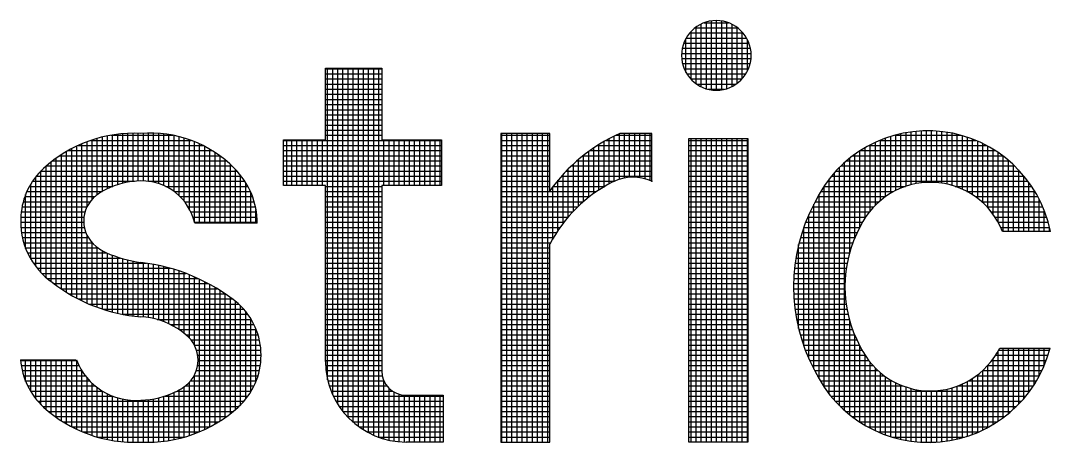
# Model space of a CAD drawing. Header units: inches. Extents: x 1131 to 1972, y 12 to 606.
# Drawn here: x 1842.586 to 1846.08, y 112.376 to 113.808 of the extents above; entities that cross this region are included whole.
import ezdxf

# ---------------------------------------------------------------- set-up
doc = ezdxf.new("R2010")
doc.units = ezdxf.units.IN
doc.header["$MEASUREMENT"] = 0
doc.layers.add('BG ÇÑ±¹Áö¿ª³\xad¹æ±â¼úÁÖ½ÄÈ¸»ç CI', color=7, linetype='Continuous')

msp = doc.modelspace()

# ---------------------------------------------------------------- linework, layer by layer
at = {"layer": 'BG ÇÑ±¹Áö¿ª³\xad¹æ±â¼úÁÖ½ÄÈ¸»ç CI', "color": 7, "linetype": 'Continuous', "lineweight": 25}
for p, q in [((1844.8744, 113.7837), (1845.0188, 113.7837)), ((1844.8782, 113.5937), (1844.8782, 113.7866)), ((1844.8956, 113.5835), (1844.8956, 113.7968)), ((1844.9058, 113.8011), (1844.9874, 113.8011)), ((1844.913, 113.5768), (1844.913, 113.8034)), ((1844.9303, 113.5731), (1844.9303, 113.8072)), ((1844.9477, 113.572), (1844.9477, 113.8083)), ((1844.9651, 113.5734), (1844.9651, 113.8069)), ((1844.9824, 113.5775), (1844.9824, 113.8028)), ((1844.9998, 113.5846), (1844.9998, 113.7957)), ((1845.0172, 113.5953), (1845.0172, 113.7849)), ((1844.8435, 113.6323), (1844.8435, 113.748)), ((1844.8441, 113.749), (1845.0491, 113.749)), ((1844.8563, 113.7663), (1845.0369, 113.7663)), ((1844.8609, 113.6088), (1844.8609, 113.7715)), ((1845.0345, 113.6112), (1845.0345, 113.7691)), ((1845.0519, 113.6365), (1845.0519, 113.7438)), ((1844.8309, 113.7143), (1845.0623, 113.7143)), ((1844.8359, 113.7316), (1845.0573, 113.7316)), ((1844.8286, 113.6969), (1845.0646, 113.6969)), ((1844.8289, 113.6795), (1845.0643, 113.6795)), ((1843.6209, 113.4034), (1843.6209, 113.647)), ((1843.6209, 113.647), (1843.8114, 113.647)), ((1843.6209, 113.6448), (1843.8114, 113.6448)), ((1843.628, 112.5893), (1843.628, 113.647)), ((1843.6454, 112.5381), (1843.6454, 113.647)), ((1843.6627, 112.5058), (1843.6627, 113.647)), ((1843.6801, 112.4813), (1843.6801, 113.647)), ((1843.6975, 112.4614), (1843.6975, 113.647)), ((1843.7148, 112.4449), (1843.7148, 113.647)), ((1843.7322, 112.431), (1843.7322, 113.647)), ((1843.7496, 112.4192), (1843.7496, 113.647)), ((1843.7669, 112.4092), (1843.7669, 113.647)), ((1843.7843, 112.4009), (1843.7843, 113.647)), ((1843.8016, 112.3939), (1843.8016, 113.647)), ((1843.8114, 113.647), (1843.8114, 113.4034)), ((1844.8318, 113.6622), (1845.0614, 113.6622)), ((1844.8374, 113.6448), (1845.0557, 113.6448)), ((1843.6209, 113.6274), (1843.8114, 113.6274)), ((1843.6209, 113.6101), (1843.8114, 113.6101)), ((1844.8464, 113.6274), (1845.0468, 113.6274)), ((1844.8597, 113.6101), (1845.0335, 113.6101)), ((1843.6209, 113.5927), (1843.8114, 113.5927)), ((1843.6209, 113.5753), (1843.8114, 113.5753)), ((1844.8797, 113.5927), (1845.0135, 113.5927)), ((1844.9185, 113.5753), (1844.9747, 113.5753)), ((1843.6209, 113.558), (1843.8114, 113.558)), ((1843.6209, 113.5406), (1843.8114, 113.5406)), ((1843.6209, 113.5232), (1843.8114, 113.5232)), ((1843.6209, 113.5059), (1843.8114, 113.5059)), ((1843.6209, 113.4885), (1843.8114, 113.4885)), ((1843.6209, 113.4712), (1843.8114, 113.4712)), ((1843.6209, 113.4538), (1843.8114, 113.4538)), ((1843.6209, 113.4364), (1843.8114, 113.4364)), ((1845.6076, 113.2512), (1845.6076, 113.4304)), ((1845.6249, 113.255), (1845.6249, 113.4324)), ((1845.6423, 113.2576), (1845.6423, 113.4336)), ((1845.6597, 113.259), (1845.6597, 113.4341)), ((1845.677, 113.2593), (1845.677, 113.434)), ((1845.6944, 113.2584), (1845.6944, 113.4331)), ((1845.7117, 113.2564), (1845.7117, 113.4315)), ((1845.7291, 113.2531), (1845.7291, 113.4291)), ((1842.8119, 113.1764), (1842.8119, 113.397)), ((1842.825, 113.4017), (1843.1649, 113.4017)), ((1842.8292, 113.2018), (1842.8292, 113.4031)), ((1842.8466, 113.2172), (1842.8466, 113.4085)), ((1842.864, 113.2287), (1842.864, 113.413)), ((1842.8813, 113.2378), (1842.8813, 113.4169)), ((1842.8928, 113.4191), (1843.1033, 113.4191)), ((1842.8987, 113.2452), (1842.8987, 113.4201)), ((1842.9161, 113.2513), (1842.9161, 113.4225)), ((1842.9334, 113.2561), (1842.9334, 113.4243)), ((1842.9508, 113.2598), (1842.9508, 113.4254)), ((1842.9682, 113.2623), (1842.9682, 113.4259)), ((1842.9855, 113.2638), (1842.9855, 113.4257)), ((1843.0029, 113.264), (1843.0029, 113.4259)), ((1843.0202, 113.2627), (1843.0202, 113.4265)), ((1843.0376, 113.2598), (1843.0376, 113.4264)), ((1843.055, 113.2551), (1843.055, 113.4255)), ((1843.0723, 113.2484), (1843.0723, 113.4239)), ((1843.0897, 113.2396), (1843.0897, 113.4215)), ((1843.1071, 113.2283), (1843.1071, 113.4183)), ((1843.1244, 113.2138), (1843.1244, 113.4143)), ((1843.1418, 113.1949), (1843.1418, 113.4095)), ((1843.1592, 113.1688), (1843.1592, 113.4038)), ((1843.1765, 113.1244), (1843.1765, 113.3972)), ((1843.4781, 113.2487), (1843.4781, 113.4034)), ((1843.4781, 113.4034), (1843.6209, 113.4034)), ((1843.4781, 113.4017), (1844.0148, 113.4017)), ((1843.4891, 113.2487), (1843.4891, 113.4034)), ((1843.5065, 113.2487), (1843.5065, 113.4034)), ((1843.5238, 113.2487), (1843.5238, 113.4034)), ((1843.5412, 113.2487), (1843.5412, 113.4034)), ((1843.5585, 113.2487), (1843.5585, 113.4034)), ((1843.5759, 113.2487), (1843.5759, 113.4034)), ((1843.5933, 113.2487), (1843.5933, 113.4034)), ((1843.6106, 113.2487), (1843.6106, 113.4034)), ((1843.6209, 113.4191), (1843.8114, 113.4191)), ((1843.8114, 113.4034), (1844.0148, 113.4034)), ((1843.819, 113.2487), (1843.819, 113.4034)), ((1843.8364, 113.2487), (1843.8364, 113.4034)), ((1843.8537, 113.2487), (1843.8537, 113.4034)), ((1843.8711, 113.2487), (1843.8711, 113.4034)), ((1843.8885, 113.2487), (1843.8885, 113.4034)), ((1843.9058, 113.2487), (1843.9058, 113.4034)), ((1843.9232, 113.2487), (1843.9232, 113.4034)), ((1843.9406, 113.2487), (1843.9406, 113.4034)), ((1843.9579, 113.2487), (1843.9579, 113.4034)), ((1843.9753, 113.2487), (1843.9753, 113.4034)), ((1843.9927, 113.2487), (1843.9927, 113.4034)), ((1844.01, 113.2487), (1844.01, 113.4034)), ((1844.0148, 113.4034), (1844.0148, 113.2487)), ((1844.2152, 113.4252), (1844.2152, 112.3777)), ((1844.3817, 113.4252), (1844.2152, 113.4252)), ((1844.2152, 113.4191), (1844.3817, 113.4191)), ((1844.2152, 113.4017), (1844.3817, 113.4017)), ((1844.2184, 112.3777), (1844.2184, 113.4252)), ((1844.2358, 112.3777), (1844.2358, 113.4252)), ((1844.2531, 112.3777), (1844.2531, 113.4252)), ((1844.2705, 112.3777), (1844.2705, 113.4252)), ((1844.2879, 112.3777), (1844.2879, 113.4252)), ((1844.3052, 112.3777), (1844.3052, 113.4252)), ((1844.3226, 112.3777), (1844.3226, 113.4252)), ((1844.3399, 112.3777), (1844.3399, 113.4252)), ((1844.3573, 112.3777), (1844.3573, 113.4252)), ((1844.3747, 112.3777), (1844.3747, 113.4252)), ((1844.3817, 113.23), (1844.3817, 113.4252)), ((1844.5657, 113.2441), (1844.5657, 113.3978)), ((1844.5725, 113.4017), (1844.7281, 113.4017)), ((1844.5831, 113.2538), (1844.5831, 113.4074)), ((1844.6004, 113.2625), (1844.6004, 113.4163)), ((1844.6062, 113.4191), (1844.7281, 113.4191)), ((1844.6178, 113.2692), (1844.6178, 113.4244)), ((1844.7281, 113.4252), (1844.6196, 113.4252)), ((1844.6351, 113.2736), (1844.6351, 113.4252)), ((1844.6525, 113.276), (1844.6525, 113.4252)), ((1844.6699, 113.2763), (1844.6699, 113.4252)), ((1844.6872, 113.2747), (1844.6872, 113.4252)), ((1844.7046, 113.2711), (1844.7046, 113.4252)), ((1844.722, 113.2654), (1844.722, 113.4252)), ((1844.7281, 113.2627), (1844.7281, 113.4252)), ((1844.8537, 113.4086), (1845.0534, 113.4086)), ((1844.8537, 112.3777), (1844.8537, 113.4086)), ((1844.8537, 113.4017), (1845.0534, 113.4017)), ((1844.8609, 112.3777), (1844.8609, 113.4086)), ((1844.8782, 112.3777), (1844.8782, 113.4086)), ((1844.8956, 112.3777), (1844.8956, 113.4086)), ((1844.913, 112.3777), (1844.913, 113.4086)), ((1844.9303, 112.3777), (1844.9303, 113.4086)), ((1844.9477, 112.3777), (1844.9477, 113.4086)), ((1844.9651, 112.3777), (1844.9651, 113.4086)), ((1844.9824, 112.3777), (1844.9824, 113.4086)), ((1844.9998, 112.3777), (1844.9998, 113.4086)), ((1845.0172, 112.3777), (1845.0172, 113.4086)), ((1845.0345, 112.3777), (1845.0345, 113.4086)), ((1845.0519, 112.3777), (1845.0519, 113.4086)), ((1845.0534, 113.4086), (1845.0534, 112.3777)), ((1845.486, 113.1818), (1845.486, 113.395)), ((1845.5013, 113.4017), (1845.8267, 113.4017)), ((1845.5034, 113.1977), (1845.5034, 113.4025)), ((1845.5207, 113.2111), (1845.5207, 113.4092)), ((1845.5381, 113.2224), (1845.5381, 113.415)), ((1845.5519, 113.4191), (1845.7762, 113.4191)), ((1845.5555, 113.2318), (1845.5555, 113.42)), ((1845.5728, 113.2397), (1845.5728, 113.4242)), ((1845.5902, 113.2461), (1845.5902, 113.4277)), ((1845.7465, 113.2487), (1845.7465, 113.4261)), ((1845.7638, 113.2429), (1845.7638, 113.4223)), ((1845.7812, 113.2358), (1845.7812, 113.4177)), ((1845.7986, 113.2271), (1845.7986, 113.4122)), ((1845.8159, 113.2167), (1845.8159, 113.406)), ((1845.8333, 113.2044), (1845.8333, 113.3989)), ((1842.7424, 112.886), (1842.7424, 113.364)), ((1842.7475, 113.367), (1843.2361, 113.367)), ((1842.7598, 112.8756), (1842.7598, 113.3737)), ((1842.7771, 112.866), (1842.7771, 113.3823)), ((1842.7814, 113.3843), (1843.2049, 113.3843)), ((1842.7945, 112.8572), (1842.7945, 113.3901)), ((1843.1939, 113.1202), (1843.1939, 113.3897)), ((1843.2113, 113.1202), (1843.2113, 113.3811)), ((1843.2286, 113.1202), (1843.2286, 113.3715)), ((1843.246, 113.1202), (1843.246, 113.3606)), ((1843.4781, 113.3843), (1844.0148, 113.3843)), ((1843.4781, 113.367), (1844.0148, 113.367)), ((1844.2152, 113.3843), (1844.3817, 113.3843)), ((1844.2152, 113.367), (1844.3817, 113.367)), ((1844.5136, 113.2087), (1844.5136, 113.364)), ((1844.5177, 113.367), (1844.7281, 113.367)), ((1844.531, 113.2217), (1844.531, 113.3762)), ((1844.5434, 113.3843), (1844.7281, 113.3843)), ((1844.5483, 113.2334), (1844.5483, 113.3874)), ((1844.8537, 113.3843), (1845.0534, 113.3843)), ((1844.8537, 113.367), (1845.0534, 113.367)), ((1845.4339, 113.1073), (1845.4339, 113.3662)), ((1845.435, 113.367), (1845.893, 113.367)), ((1845.4513, 113.1386), (1845.4513, 113.3769)), ((1845.4647, 113.3843), (1845.8634, 113.3843)), ((1845.4686, 113.1625), (1845.4686, 113.3864)), ((1845.8507, 113.1897), (1845.8507, 113.3909)), ((1845.868, 113.1722), (1845.868, 113.3818)), ((1845.8854, 113.1507), (1845.8854, 113.3718)), ((1845.9028, 113.1233), (1845.9028, 113.3605)), ((1842.6903, 112.9223), (1842.6903, 113.3286)), ((1842.695, 113.3322), (1843.2839, 113.3322)), ((1842.7077, 112.9095), (1842.7077, 113.3416)), ((1842.7193, 113.3496), (1843.2619, 113.3496)), ((1842.7251, 112.8973), (1842.7251, 113.3534)), ((1843.2634, 113.1202), (1843.2634, 113.3485)), ((1843.2807, 113.1202), (1843.2807, 113.3349)), ((1843.4781, 113.3496), (1844.0148, 113.3496)), ((1843.4781, 113.3322), (1844.0148, 113.3322)), ((1844.2152, 113.3496), (1844.3817, 113.3496)), ((1844.2152, 113.3322), (1844.3817, 113.3322)), ((1844.4738, 113.3322), (1844.7281, 113.3322)), ((1844.4789, 113.1789), (1844.4789, 113.3366)), ((1844.4946, 113.3496), (1844.7281, 113.3496)), ((1844.4962, 113.1945), (1844.4962, 113.3509)), ((1844.8537, 113.3496), (1845.0534, 113.3496)), ((1844.8537, 113.3322), (1845.0534, 113.3322)), ((1845.3818, 112.4847), (1845.3818, 113.3265)), ((1845.3884, 113.3322), (1845.9397, 113.3322)), ((1845.3992, 113.0223), (1845.3992, 113.3412)), ((1845.41, 113.3496), (1845.918, 113.3496)), ((1845.4165, 113.0713), (1845.4165, 113.3544)), ((1845.9201, 113.0921), (1845.9201, 113.348)), ((1845.9375, 113.0921), (1845.9375, 113.3341)), ((1842.655, 113.2975), (1843.3204, 113.2975)), ((1842.6556, 112.9527), (1842.6556, 113.2981)), ((1842.673, 112.9361), (1842.673, 113.3142)), ((1842.6737, 113.3149), (1843.3032, 113.3149)), ((1843.2981, 113.1202), (1843.2981, 113.3197)), ((1843.3154, 113.1202), (1843.3154, 113.3027)), ((1843.4781, 113.3149), (1844.0148, 113.3149)), ((1843.4781, 113.2975), (1844.0148, 113.2975)), ((1844.2152, 113.3149), (1844.3817, 113.3149)), ((1844.2152, 113.2975), (1844.3817, 113.2975)), ((1844.4374, 113.2975), (1844.7281, 113.2975)), ((1844.4441, 113.1423), (1844.4441, 113.3044)), ((1844.4548, 113.3149), (1844.7281, 113.3149)), ((1844.4615, 113.1616), (1844.4615, 113.3212)), ((1844.8537, 113.3149), (1845.0534, 113.3149)), ((1844.8537, 113.2975), (1845.0534, 113.2975)), ((1845.3471, 112.5195), (1845.3471, 113.2917)), ((1845.3524, 113.2975), (1845.9757, 113.2975)), ((1845.3645, 112.5011), (1845.3645, 113.3101)), ((1845.3693, 113.3149), (1845.9588, 113.3149)), ((1845.9548, 113.0921), (1845.9548, 113.3186)), ((1845.9722, 113.0921), (1845.9722, 113.3013)), ((1842.6269, 113.2628), (1842.9725, 113.2628)), ((1842.6382, 112.9731), (1842.6382, 113.2784)), ((1842.6396, 113.2801), (1843.3351, 113.2801)), ((1843.02, 113.2628), (1843.3475, 113.2628)), ((1843.3328, 113.1202), (1843.3328, 113.2831)), ((1843.3502, 113.1202), (1843.3502, 113.2586)), ((1843.4781, 113.2801), (1844.0148, 113.2801)), ((1843.4781, 113.2628), (1844.0148, 113.2628)), ((1844.2152, 113.2801), (1844.3817, 113.2801)), ((1844.2152, 113.2628), (1844.3817, 113.2628)), ((1844.4066, 113.2628), (1844.601, 113.2628)), ((1844.4094, 113.0964), (1844.4094, 113.2662)), ((1844.4214, 113.2801), (1844.7281, 113.2801)), ((1844.4268, 113.1208), (1844.4268, 113.2861)), ((1844.8537, 113.2801), (1845.0534, 113.2801)), ((1844.8537, 113.2628), (1845.0534, 113.2628)), ((1845.3236, 113.2628), (1846.0044, 113.2628)), ((1845.3297, 112.5403), (1845.3297, 113.2708)), ((1845.3372, 113.2801), (1845.9908, 113.2801)), ((1845.9896, 113.0921), (1845.9896, 113.2817)), ((1846.0069, 113.0921), (1846.0069, 113.2594)), ((1842.6078, 113.228), (1842.8628, 113.228)), ((1842.6164, 113.2454), (1842.8993, 113.2454)), ((1842.6209, 112.999), (1842.6209, 113.2532)), ((1843.0788, 113.2454), (1843.3578, 113.2454)), ((1843.1074, 113.228), (1843.3664, 113.228)), ((1843.3675, 113.1202), (1843.3675, 113.2255)), ((1843.6209, 113.2487), (1843.4781, 113.2487)), ((1843.6209, 112.6512), (1843.6209, 113.2487)), ((1843.6209, 113.2454), (1843.8114, 113.2454)), ((1843.6209, 113.228), (1843.8114, 113.228)), ((1844.0148, 113.2487), (1843.8114, 113.2487)), ((1843.8114, 113.2487), (1843.8114, 112.6196)), ((1844.2152, 113.2454), (1844.3817, 113.2454)), ((1844.2152, 113.228), (1844.5402, 113.228)), ((1844.392, 113.0682), (1844.392, 113.2441)), ((1844.393, 113.2454), (1844.5679, 113.2454)), ((1844.8537, 113.2454), (1845.0534, 113.2454)), ((1844.8537, 113.228), (1845.0534, 113.228)), ((1845.3005, 113.228), (1845.5481, 113.228)), ((1845.3114, 113.2454), (1845.5881, 113.2454)), ((1845.3124, 112.5642), (1845.3124, 113.2468)), ((1845.7568, 113.2454), (1846.0166, 113.2454)), ((1845.7968, 113.228), (1846.0276, 113.228)), ((1846.0243, 113.0921), (1846.0243, 113.2335)), ((1842.5954, 113.1933), (1842.8222, 113.1933)), ((1842.6008, 113.2107), (1842.8383, 113.2107)), ((1842.6035, 113.0351), (1842.6035, 113.2179)), ((1843.1276, 113.2107), (1843.3734, 113.2107)), ((1843.143, 113.1933), (1843.379, 113.1933)), ((1843.6209, 113.2107), (1843.8114, 113.2107)), ((1843.6209, 113.1933), (1843.8114, 113.1933)), ((1844.2152, 113.2107), (1844.5161, 113.2107)), ((1844.2152, 113.1933), (1844.4948, 113.1933)), ((1844.8537, 113.2107), (1845.0534, 113.2107)), ((1844.8537, 113.1933), (1845.0534, 113.1933)), ((1845.2776, 112.6255), (1845.2776, 113.1849)), ((1845.2818, 113.1933), (1845.4982, 113.1933)), ((1845.2906, 113.2107), (1845.5201, 113.2107)), ((1845.295, 112.5921), (1845.295, 113.2186)), ((1845.8248, 113.2107), (1846.0375, 113.2107)), ((1845.8467, 113.1933), (1846.0463, 113.1933)), ((1846.0417, 113.0921), (1846.0417, 113.2026)), ((1842.5887, 113.1586), (1842.8049, 113.1586)), ((1842.5913, 113.176), (1842.8116, 113.176)), ((1843.155, 113.176), (1843.3833, 113.176)), ((1843.1644, 113.1586), (1843.3863, 113.1586)), ((1843.3849, 113.1202), (1843.3849, 113.1676)), ((1843.6209, 113.176), (1843.8114, 113.176)), ((1843.6209, 113.1586), (1843.8114, 113.1586)), ((1844.2152, 113.176), (1844.4758, 113.176)), ((1844.2152, 113.1586), (1844.4587, 113.1586)), ((1844.8537, 113.176), (1845.0534, 113.176)), ((1844.8537, 113.1586), (1845.0534, 113.1586)), ((1845.2603, 112.6612), (1845.2603, 113.1492)), ((1845.2645, 113.1586), (1845.4655, 113.1586)), ((1845.273, 113.176), (1845.4804, 113.176)), ((1845.8645, 113.176), (1846.0541, 113.176)), ((1845.8794, 113.1586), (1846.061, 113.1586)), ((1846.059, 113.0921), (1846.059, 113.1638)), ((1842.5867, 113.1239), (1842.8006, 113.1239)), ((1842.5872, 113.1412), (1842.8014, 113.1412)), ((1843.1715, 113.1412), (1843.3881, 113.1412)), ((1843.1767, 113.1239), (1843.3887, 113.1239)), ((1843.3887, 113.1202), (1843.1775, 113.1202)), ((1843.6209, 113.1412), (1843.8114, 113.1412)), ((1843.6209, 113.1239), (1843.8114, 113.1239)), ((1844.2152, 113.1412), (1844.4432, 113.1412)), ((1844.2152, 113.1239), (1844.4291, 113.1239)), ((1844.8537, 113.1412), (1845.0534, 113.1412)), ((1844.8537, 113.1239), (1845.0534, 113.1239)), ((1845.2496, 113.1239), (1845.4425, 113.1239)), ((1845.2568, 113.1412), (1845.453, 113.1412)), ((1845.8919, 113.1412), (1846.0671, 113.1412)), ((1845.9025, 113.1239), (1846.0723, 113.1239)), ((1842.5874, 113.1065), (1842.8027, 113.1065)), ((1842.5893, 113.0891), (1842.8077, 113.0891)), ((1842.8119, 112.8491), (1842.8119, 113.0795)), ((1843.6209, 113.1065), (1843.8114, 113.1065)), ((1843.6209, 113.0891), (1843.8114, 113.0891)), ((1844.2152, 113.1065), (1844.4163, 113.1065)), ((1844.2152, 113.0891), (1844.4047, 113.0891)), ((1844.8537, 113.1065), (1845.0534, 113.1065)), ((1844.8537, 113.0891), (1845.0534, 113.0891)), ((1845.2372, 113.0891), (1845.4246, 113.0891)), ((1845.2429, 112.7046), (1845.2429, 113.1059)), ((1845.2431, 113.1065), (1845.4335, 113.1065)), ((1845.9113, 113.1065), (1846.0767, 113.1065)), ((1846.0798, 113.0921), (1845.9174, 113.0921)), ((1846.0764, 113.0921), (1846.0764, 113.1079)), ((1842.5925, 113.0718), (1842.8161, 113.0718)), ((1842.5969, 113.0544), (1842.829, 113.0544)), ((1842.8292, 112.8417), (1842.8292, 113.0542)), ((1843.6209, 113.0718), (1843.8114, 113.0718)), ((1843.6209, 113.0544), (1843.8114, 113.0544)), ((1844.2152, 113.0718), (1844.3941, 113.0718)), ((1844.2152, 113.0544), (1844.3845, 113.0544)), ((1844.3817, 112.3777), (1844.3817, 113.0491)), ((1844.8537, 113.0718), (1845.0534, 113.0718)), ((1844.8537, 113.0544), (1845.0534, 113.0544)), ((1845.2255, 112.7626), (1845.2255, 113.0479)), ((1845.2272, 113.0544), (1845.4098, 113.0544)), ((1845.2319, 113.0718), (1845.4167, 113.0718)), ((1842.6027, 113.037), (1842.8489, 113.037)), ((1842.61, 113.0197), (1842.8785, 113.0197)), ((1842.8466, 112.835), (1842.8466, 113.0387)), ((1842.864, 112.829), (1842.864, 113.0273)), ((1842.8813, 112.8235), (1842.8813, 113.0184)), ((1842.8987, 112.8187), (1842.8987, 113.0114)), ((1843.6209, 113.037), (1843.8114, 113.037)), ((1843.6209, 113.0197), (1843.8114, 113.0197)), ((1844.2152, 113.037), (1844.3817, 113.037)), ((1844.2152, 113.0197), (1844.3817, 113.0197)), ((1844.8537, 113.037), (1845.0534, 113.037)), ((1844.8537, 113.0197), (1845.0534, 113.0197)), ((1845.2193, 113.0197), (1845.3984, 113.0197)), ((1845.223, 113.037), (1845.4037, 113.037)), ((1842.6189, 113.0023), (1842.9251, 113.0023)), ((1842.6297, 112.9849), (1843.0133, 112.9849)), ((1842.9161, 112.8145), (1842.9161, 113.0052)), ((1842.9334, 112.8109), (1842.9334, 112.9999)), ((1842.9508, 112.8078), (1842.9508, 112.9953)), ((1842.9682, 112.8053), (1842.9682, 112.9916)), ((1842.9855, 112.8033), (1842.9855, 112.9887)), ((1843.0029, 112.8021), (1843.0029, 112.9864)), ((1843.0202, 112.8002), (1843.0202, 112.9839)), ((1843.0376, 112.797), (1843.0376, 112.9809)), ((1843.055, 112.7925), (1843.055, 112.9774)), ((1843.6209, 113.0023), (1843.8114, 113.0023)), ((1843.6209, 112.9849), (1843.8114, 112.9849)), ((1844.2152, 113.0023), (1844.3817, 113.0023)), ((1844.2152, 112.9849), (1844.3817, 112.9849)), ((1844.8537, 113.0023), (1845.0534, 113.0023)), ((1844.8537, 112.9849), (1845.0534, 112.9849)), ((1845.2136, 112.9849), (1845.3903, 112.9849)), ((1845.2162, 113.0023), (1845.394, 113.0023)), ((1842.6425, 112.9676), (1843.0945, 112.9676)), ((1842.658, 112.9502), (1843.1472, 112.9502)), ((1843.0723, 112.7866), (1843.0723, 112.9734)), ((1843.0897, 112.7791), (1843.0897, 112.9689)), ((1843.1071, 112.77), (1843.1071, 112.9639)), ((1843.1244, 112.759), (1843.1244, 112.9583)), ((1843.1418, 112.746), (1843.1418, 112.9522)), ((1843.1592, 112.7306), (1843.1592, 112.9455)), ((1843.6209, 112.9676), (1843.8114, 112.9676)), ((1843.6209, 112.9502), (1843.8114, 112.9502)), ((1844.2152, 112.9676), (1844.3817, 112.9676)), ((1844.2152, 112.9502), (1844.3817, 112.9502)), ((1844.8537, 112.9676), (1845.0534, 112.9676)), ((1844.8537, 112.9502), (1845.0534, 112.9502)), ((1845.21, 112.9502), (1845.3851, 112.9502)), ((1845.2116, 112.9676), (1845.3873, 112.9676)), ((1842.6768, 112.9329), (1843.1886, 112.9329)), ((1842.6997, 112.9155), (1843.2234, 112.9155)), ((1843.1765, 112.7061), (1843.1765, 112.9383)), ((1843.1939, 112.4125), (1843.1939, 112.9304)), ((1843.2113, 112.4203), (1843.2113, 112.9219)), ((1843.2286, 112.4289), (1843.2286, 112.9127)), ((1843.6209, 112.9329), (1843.8114, 112.9329)), ((1843.6209, 112.9155), (1843.8114, 112.9155)), ((1844.2152, 112.9329), (1844.3817, 112.9329)), ((1844.2152, 112.9155), (1844.3817, 112.9155)), ((1844.8537, 112.9329), (1845.0534, 112.9329)), ((1844.8537, 112.9155), (1845.0534, 112.9155)), ((1845.2084, 112.9155), (1845.3828, 112.9155)), ((1845.2089, 112.9329), (1845.3836, 112.9329)), ((1842.7238, 112.8981), (1843.2538, 112.8981)), ((1842.7509, 112.8808), (1843.2807, 112.8808)), ((1843.246, 112.4384), (1843.246, 112.9028)), ((1843.2634, 112.449), (1843.2634, 112.8922)), ((1843.2807, 112.4608), (1843.2807, 112.8808)), ((1843.6209, 112.8981), (1843.8114, 112.8981)), ((1843.6209, 112.8808), (1843.8114, 112.8808)), ((1844.2152, 112.8981), (1844.3817, 112.8981)), ((1844.2152, 112.8808), (1844.3817, 112.8808)), ((1844.8537, 112.8981), (1845.0534, 112.8981)), ((1844.8537, 112.8808), (1845.0534, 112.8808)), ((1845.2083, 112.8981), (1845.3828, 112.8981)), ((1845.2088, 112.8808), (1845.3834, 112.8808)), ((1842.7821, 112.8634), (1843.305, 112.8634)), ((1842.8189, 112.846), (1843.3269, 112.846)), ((1843.2981, 112.4737), (1843.2981, 112.8685)), ((1843.3154, 112.488), (1843.3154, 112.8554)), ((1843.3328, 112.504), (1843.3328, 112.8403)), ((1843.6209, 112.8634), (1843.8114, 112.8634)), ((1843.6209, 112.846), (1843.8114, 112.846)), ((1844.2152, 112.8634), (1844.3817, 112.8634)), ((1844.2152, 112.846), (1844.3817, 112.846)), ((1844.8537, 112.8634), (1845.0534, 112.8634)), ((1844.8537, 112.846), (1845.0534, 112.846)), ((1845.2098, 112.8634), (1845.3848, 112.8634)), ((1845.2112, 112.846), (1845.3869, 112.846)), ((1842.8649, 112.8287), (1843.3436, 112.8287)), ((1842.9313, 112.8113), (1843.3574, 112.8113)), ((1843.3502, 112.5235), (1843.3502, 112.8208)), ((1843.6209, 112.8287), (1843.8114, 112.8287)), ((1843.6209, 112.8113), (1843.8114, 112.8113)), ((1844.2152, 112.8287), (1844.3817, 112.8287)), ((1844.2152, 112.8113), (1844.3817, 112.8113)), ((1844.8537, 112.8287), (1845.0534, 112.8287)), ((1844.8537, 112.8113), (1845.0534, 112.8113)), ((1845.2132, 112.8287), (1845.3897, 112.8287)), ((1845.2157, 112.8113), (1845.3932, 112.8113)), ((1843.05, 112.7939), (1843.3688, 112.7939)), ((1843.0949, 112.7766), (1843.3782, 112.7766)), ((1843.3675, 112.5483), (1843.3675, 112.796)), ((1843.6209, 112.7939), (1843.8114, 112.7939)), ((1843.6209, 112.7766), (1843.8114, 112.7766)), ((1844.2152, 112.7939), (1844.3817, 112.7939)), ((1844.2152, 112.7766), (1844.3817, 112.7766)), ((1844.8537, 112.7939), (1845.0534, 112.7939)), ((1844.8537, 112.7766), (1845.0534, 112.7766)), ((1845.2187, 112.7939), (1845.3976, 112.7939)), ((1845.2223, 112.7766), (1845.4027, 112.7766)), ((1845.3992, 112.47), (1845.3992, 112.7881)), ((1843.1241, 112.7592), (1843.3858, 112.7592)), ((1843.1469, 112.7418), (1843.3918, 112.7418)), ((1843.3849, 112.5829), (1843.3849, 112.7614)), ((1843.6209, 112.7592), (1843.8114, 112.7592)), ((1843.6209, 112.7418), (1843.8114, 112.7418)), ((1844.2152, 112.7592), (1844.3817, 112.7592)), ((1844.2152, 112.7418), (1844.3817, 112.7418)), ((1844.8537, 112.7592), (1845.0534, 112.7592)), ((1844.8537, 112.7418), (1845.0534, 112.7418)), ((1845.2264, 112.7592), (1845.4086, 112.7592)), ((1845.231, 112.7418), (1845.4154, 112.7418)), ((1845.4165, 112.4568), (1845.4165, 112.7392)), ((1843.1645, 112.7245), (1843.3964, 112.7245)), ((1843.176, 112.7071), (1843.3997, 112.7071)), ((1843.6209, 112.7245), (1843.8114, 112.7245)), ((1843.6209, 112.7071), (1843.8114, 112.7071)), ((1844.2152, 112.7245), (1844.3817, 112.7245)), ((1844.2152, 112.7071), (1844.3817, 112.7071)), ((1844.8537, 112.7245), (1845.0534, 112.7245)), ((1844.8537, 112.7071), (1845.0534, 112.7071)), ((1845.2362, 112.7245), (1845.4231, 112.7245)), ((1845.242, 112.7071), (1845.4318, 112.7071)), ((1845.4339, 112.445), (1845.4339, 112.7031)), ((1845.9077, 112.6966), (1846.0789, 112.6966)), ((1845.9201, 112.4605), (1845.9201, 112.6966)), ((1845.9375, 112.4741), (1845.9375, 112.6966)), ((1845.9548, 112.4893), (1845.9548, 112.6966)), ((1845.9722, 112.5062), (1845.9722, 112.6966)), ((1845.9896, 112.5253), (1845.9896, 112.6966)), ((1846.0069, 112.5469), (1846.0069, 112.6966)), ((1846.0243, 112.5718), (1846.0243, 112.6966)), ((1846.0417, 112.6013), (1846.0417, 112.6966)), ((1846.059, 112.6377), (1846.059, 112.6966)), ((1846.0764, 112.6873), (1846.0764, 112.6966)), ((1843.1834, 112.6897), (1843.4016, 112.6897)), ((1843.1875, 112.6724), (1843.4023, 112.6724)), ((1843.6209, 112.6897), (1843.8114, 112.6897)), ((1843.6209, 112.6724), (1843.8114, 112.6724)), ((1844.2152, 112.6897), (1844.3817, 112.6897)), ((1844.2152, 112.6724), (1844.3817, 112.6724)), ((1844.8537, 112.6897), (1845.0534, 112.6897)), ((1844.8537, 112.6724), (1845.0534, 112.6724)), ((1845.2484, 112.6897), (1845.4408, 112.6897)), ((1845.2554, 112.6724), (1845.451, 112.6724)), ((1845.4513, 112.4343), (1845.4513, 112.6719)), ((1845.894, 112.6724), (1846.0719, 112.6724)), ((1845.9028, 112.4483), (1845.9028, 112.6872)), ((1845.9042, 112.6897), (1846.0771, 112.6897)), ((1842.5865, 112.6568), (1842.7755, 112.6568)), ((1842.5866, 112.655), (1842.7762, 112.655)), ((1842.5886, 112.6377), (1842.7839, 112.6377)), ((1842.6035, 112.5835), (1842.6035, 112.6568)), ((1842.6209, 112.549), (1842.6209, 112.6568)), ((1842.6382, 112.5243), (1842.6382, 112.6568)), ((1842.6556, 112.5048), (1842.6556, 112.6568)), ((1842.673, 112.4888), (1842.673, 112.6568)), ((1842.6903, 112.4744), (1842.6903, 112.6568)), ((1842.7077, 112.4614), (1842.7077, 112.6568)), ((1842.7251, 112.4496), (1842.7251, 112.6568)), ((1842.7424, 112.439), (1842.7424, 112.6568)), ((1842.7598, 112.4293), (1842.7598, 112.6568)), ((1842.7771, 112.4207), (1842.7771, 112.6526)), ((1843.1872, 112.6377), (1843.3998, 112.6377)), ((1843.1887, 112.655), (1843.4016, 112.655)), ((1843.6209, 112.655), (1843.8114, 112.655)), ((1843.6213, 112.6377), (1843.8114, 112.6377)), ((1844.2152, 112.655), (1844.3817, 112.655)), ((1844.2152, 112.6377), (1844.3817, 112.6377)), ((1844.8537, 112.655), (1845.0534, 112.655)), ((1844.8537, 112.6377), (1845.0534, 112.6377)), ((1845.2631, 112.655), (1845.4631, 112.655)), ((1845.2714, 112.6377), (1845.4775, 112.6377)), ((1845.4686, 112.4247), (1845.4686, 112.648)), ((1845.486, 112.4162), (1845.486, 112.6287)), ((1845.8674, 112.6377), (1846.059, 112.6377)), ((1845.868, 112.4274), (1845.868, 112.6383)), ((1845.8818, 112.655), (1846.0659, 112.655)), ((1845.8854, 112.4373), (1845.8854, 112.6598)), ((1842.5919, 112.6203), (1842.7936, 112.6203)), ((1842.5966, 112.6029), (1842.8056, 112.6029)), ((1842.7945, 112.4129), (1842.7945, 112.6188)), ((1842.8119, 112.406), (1842.8119, 112.5951)), ((1843.1751, 112.6029), (1843.392, 112.6029)), ((1843.1765, 112.4057), (1843.1765, 112.6056)), ((1843.1828, 112.6203), (1843.3965, 112.6203)), ((1843.6227, 112.6203), (1843.8114, 112.6203)), ((1843.6252, 112.6029), (1843.8131, 112.6029)), ((1844.2152, 112.6203), (1844.3817, 112.6203)), ((1844.2152, 112.6029), (1844.3817, 112.6029)), ((1844.8537, 112.6203), (1845.0534, 112.6203)), ((1844.8537, 112.6029), (1845.0534, 112.6029)), ((1845.2803, 112.6203), (1845.4948, 112.6203)), ((1845.2891, 112.6029), (1845.5158, 112.6029)), ((1845.5034, 112.4086), (1845.5034, 112.6127)), ((1845.5207, 112.4019), (1845.5207, 112.5994)), ((1845.8159, 112.4037), (1845.8159, 112.5938)), ((1845.8291, 112.6029), (1846.0426, 112.6029)), ((1845.8333, 112.4107), (1845.8333, 112.6061)), ((1845.8502, 112.6203), (1846.0513, 112.6203)), ((1845.8507, 112.4186), (1845.8507, 112.6207)), ((1842.6027, 112.5856), (1842.8204, 112.5856)), ((1842.6103, 112.5682), (1842.839, 112.5682)), ((1842.8292, 112.3999), (1842.8292, 112.5768)), ((1842.8466, 112.3945), (1842.8466, 112.5622)), ((1843.1418, 112.3943), (1843.1418, 112.5659)), ((1843.1448, 112.5682), (1843.3784, 112.5682)), ((1843.1592, 112.3996), (1843.1592, 112.581)), ((1843.1632, 112.5856), (1843.386, 112.5856)), ((1843.6289, 112.5856), (1843.8187, 112.5856)), ((1843.6338, 112.5682), (1843.8292, 112.5682)), ((1843.819, 112.3883), (1843.819, 112.5849)), ((1843.8364, 112.3839), (1843.8364, 112.5603)), ((1844.2152, 112.5856), (1844.3817, 112.5856)), ((1844.2152, 112.5682), (1844.3817, 112.5682)), ((1844.8537, 112.5856), (1845.0534, 112.5856)), ((1844.8537, 112.5682), (1845.0534, 112.5682)), ((1845.2988, 112.5856), (1845.5424, 112.5856)), ((1845.3097, 112.5682), (1845.5794, 112.5682)), ((1845.5381, 112.396), (1845.5381, 112.5881)), ((1845.5555, 112.391), (1845.5555, 112.5786)), ((1845.5728, 112.3867), (1845.5728, 112.5708)), ((1845.5902, 112.3832), (1845.5902, 112.5644)), ((1845.6076, 112.3804), (1845.6076, 112.5593)), ((1845.6249, 112.3784), (1845.6249, 112.5555)), ((1845.7291, 112.3812), (1845.7291, 112.5573)), ((1845.7465, 112.3841), (1845.7465, 112.5618)), ((1845.7638, 112.3879), (1845.7638, 112.5676)), ((1845.7656, 112.5682), (1846.0219, 112.5682)), ((1845.7812, 112.3923), (1845.7812, 112.5747)), ((1845.7986, 112.3976), (1845.7986, 112.5834)), ((1845.8025, 112.5856), (1846.0328, 112.5856)), ((1842.6198, 112.5508), (1842.8632, 112.5508)), ((1842.6312, 112.5335), (1842.8981, 112.5335)), ((1842.864, 112.39), (1842.864, 112.5503)), ((1842.8813, 112.3861), (1842.8813, 112.5408)), ((1842.8987, 112.3829), (1842.8987, 112.5332)), ((1842.9161, 112.3805), (1842.9161, 112.5274)), ((1842.9334, 112.3787), (1842.9334, 112.5231)), ((1842.9508, 112.3776), (1842.9508, 112.5204)), ((1843.0202, 112.3771), (1843.0202, 112.5214)), ((1843.0376, 112.3775), (1843.0376, 112.5239)), ((1843.055, 112.3786), (1843.055, 112.5275)), ((1843.0723, 112.3804), (1843.0723, 112.5323)), ((1843.0761, 112.5335), (1843.3577, 112.5335)), ((1843.0897, 112.3828), (1843.0897, 112.5383)), ((1843.1071, 112.3859), (1843.1071, 112.5456)), ((1843.1176, 112.5508), (1843.3691, 112.5508)), ((1843.1244, 112.3897), (1843.1244, 112.5546)), ((1843.64, 112.5508), (1843.848, 112.5508)), ((1843.6475, 112.5335), (1844.0194, 112.5335)), ((1843.8537, 112.3808), (1843.8537, 112.5473)), ((1843.8711, 112.3787), (1843.8711, 112.54)), ((1843.8885, 112.3778), (1843.8885, 112.5369)), ((1843.8944, 112.5366), (1844.0194, 112.5366)), ((1843.9058, 112.3777), (1843.9058, 112.5366)), ((1843.9232, 112.3777), (1843.9232, 112.5366)), ((1843.9406, 112.3777), (1843.9406, 112.5366)), ((1843.9579, 112.3777), (1843.9579, 112.5366)), ((1843.9753, 112.3777), (1843.9753, 112.5366)), ((1843.9927, 112.3777), (1843.9927, 112.5366)), ((1844.01, 112.3777), (1844.01, 112.5366)), ((1844.0194, 112.5366), (1844.0194, 112.3777)), ((1844.2152, 112.5508), (1844.3817, 112.5508)), ((1844.2152, 112.5335), (1844.3817, 112.5335)), ((1844.8537, 112.5508), (1845.0534, 112.5508)), ((1844.8537, 112.5335), (1845.0534, 112.5335)), ((1845.3218, 112.5508), (1846.0099, 112.5508)), ((1845.3352, 112.5335), (1845.9964, 112.5335)), ((1845.6423, 112.3771), (1845.6423, 112.5529)), ((1845.6597, 112.3765), (1845.6597, 112.5515)), ((1845.677, 112.3766), (1845.677, 112.5512)), ((1845.6944, 112.3774), (1845.6944, 112.5521)), ((1845.7117, 112.3789), (1845.7117, 112.5541)), ((1842.6451, 112.5161), (1843.344, 112.5161)), ((1842.6619, 112.4987), (1843.3274, 112.4987)), ((1842.9682, 112.3771), (1842.9682, 112.519)), ((1842.9855, 112.3773), (1842.9855, 112.5191)), ((1843.0029, 112.3774), (1843.0029, 112.52)), ((1843.6566, 112.5161), (1844.0194, 112.5161)), ((1843.6673, 112.4987), (1844.0194, 112.4987)), ((1844.2152, 112.5161), (1844.3817, 112.5161)), ((1844.2152, 112.4987), (1844.3817, 112.4987)), ((1844.8537, 112.5161), (1845.0534, 112.5161)), ((1844.8537, 112.4987), (1845.0534, 112.4987)), ((1845.3501, 112.5161), (1845.9815, 112.5161)), ((1845.3668, 112.4987), (1845.9648, 112.4987)), ((1842.6817, 112.4814), (1843.3076, 112.4814)), ((1842.7041, 112.464), (1843.2852, 112.464)), ((1843.68, 112.4814), (1844.0194, 112.4814)), ((1843.695, 112.464), (1844.0194, 112.464)), ((1844.2152, 112.4814), (1844.3817, 112.4814)), ((1844.2152, 112.464), (1844.3817, 112.464)), ((1844.8537, 112.4814), (1845.0534, 112.4814)), ((1844.8537, 112.464), (1845.0534, 112.464)), ((1845.3856, 112.4814), (1845.946, 112.4814)), ((1845.4069, 112.464), (1845.9247, 112.464)), ((1842.7297, 112.4466), (1843.2596, 112.4466)), ((1842.7599, 112.4293), (1843.2294, 112.4293)), ((1843.7129, 112.4466), (1844.0194, 112.4466)), ((1843.7346, 112.4293), (1844.0194, 112.4293)), ((1844.2152, 112.4466), (1844.3817, 112.4466)), ((1844.2152, 112.4293), (1844.3817, 112.4293)), ((1844.8537, 112.4466), (1845.0534, 112.4466)), ((1844.8537, 112.4293), (1845.0534, 112.4293)), ((1845.4314, 112.4466), (1845.9003, 112.4466)), ((1845.4602, 112.4293), (1845.8715, 112.4293)), ((1842.7969, 112.4119), (1843.1924, 112.4119)), ((1842.8466, 112.3946), (1843.1427, 112.3946)), ((1843.762, 112.4119), (1844.0194, 112.4119)), ((1843.7999, 112.3946), (1844.0194, 112.3946)), ((1844.2152, 112.4119), (1844.3817, 112.4119)), ((1844.2152, 112.3946), (1844.3817, 112.3946)), ((1844.8537, 112.4119), (1845.0534, 112.4119)), ((1844.8537, 112.3946), (1845.0534, 112.3946)), ((1845.4955, 112.4119), (1845.8361, 112.4119)), ((1845.5428, 112.3946), (1845.7888, 112.3946)), ((1842.963, 112.3772), (1842.9795, 112.3772)), ((1843.0098, 112.3772), (1843.0263, 112.3772)), ((1844.0194, 112.3777), (1843.8944, 112.3777)), ((1844.2152, 112.3777), (1844.3817, 112.3777)), ((1845.0534, 112.3777), (1844.8537, 112.3777)), ((1845.6405, 112.3772), (1845.6911, 112.3772))]:
    msp.add_line(p, q, dxfattribs=at)
for centre, radius, start, end in [((1844.9466, 113.6901), 0.1182, 0, 180), ((1844.9466, 113.6901), 0.1182, 180, 0), ((1845.664, 113.0105), 0.4237, 11.1031, 155.1074), ((1842.9712, 112.9718), 0.4541, 87.0436, 132.5331), ((1843.0263, 113.0276), 0.399, 44.3348, 94.5551), ((1844.8526, 112.8988), 0.5756, 113.87, 144.8809), ((1842.8253, 113.1308), 0.2382, 132.5331, 176.2965), ((1843.1337, 113.1238), 0.255, 359.1819, 45.7257), ((1842.9997, 112.9849), 0.2792, 91.0456, 116.3477), ((1842.998, 113.0802), 0.1839, 12.5552, 91.0456), ((1844.8075, 112.8317), 0.4781, 116.2531, 152.9592), ((1844.6645, 113.1218), 0.1547, 65.7198, 116.2531), ((1845.6725, 112.9963), 0.263, 21.3505, 154.5755), ((1842.9612, 113.0627), 0.1924, 116.3475, 128.1347), ((1842.9099, 113.128), 0.1094, 128.1349, 231.8651), ((1845.8071, 112.9052), 0.5988, 151.7346, 208.2654), ((1842.8374, 113.1254), 0.2507, 175.2279, 235.7827), ((1845.8071, 112.9052), 0.4244, 151.2734, 208.7266), ((1842.9612, 113.1933), 0.1924, 231.8653, 243.6525), ((1843.0465, 113.3991), 0.4149, 245.7128, 262.826), ((1842.9201, 112.3504), 0.6413, 50.8434, 83.325), ((1843.0397, 113.3617), 0.561, 232.266, 265.3916), ((1843.164, 112.6722), 0.2382, 312.5331, 47.4669), ((1842.9852, 112.5594), 0.2433, 56.7764, 87.7719), ((1842.9497, 112.5059), 0.3076, 50.1157, 56.7069), ((1843.0794, 112.6558), 0.1094, 308.1349, 51.8651), ((1845.6658, 112.803), 0.4266, 205.1594, 345.5591), ((1845.6725, 112.8142), 0.263, 205.4245, 333.4568), ((1842.8248, 112.6735), 0.2389, 184.0102, 227.7736), ((1842.9757, 112.7332), 0.2142, 200.8879, 275.08), ((1843.8944, 112.6512), 0.2735, 180, 270), ((1843.8944, 112.6196), 0.083, 180, 270), ((1843.0281, 112.7211), 0.1924, 296.3475, 308.1347), ((1842.9896, 112.799), 0.2792, 271.0456, 296.3477), ((1842.9712, 112.8312), 0.4541, 227.4669, 272.9564), ((1843.0181, 112.8312), 0.4541, 267.0436, 312.5331)]:
    msp.add_arc(centre, radius, start, end, dxfattribs=at)
msp.add_point((1844.728, 113.2628), dxfattribs=at)

doc.saveas('drawing.dxf')
